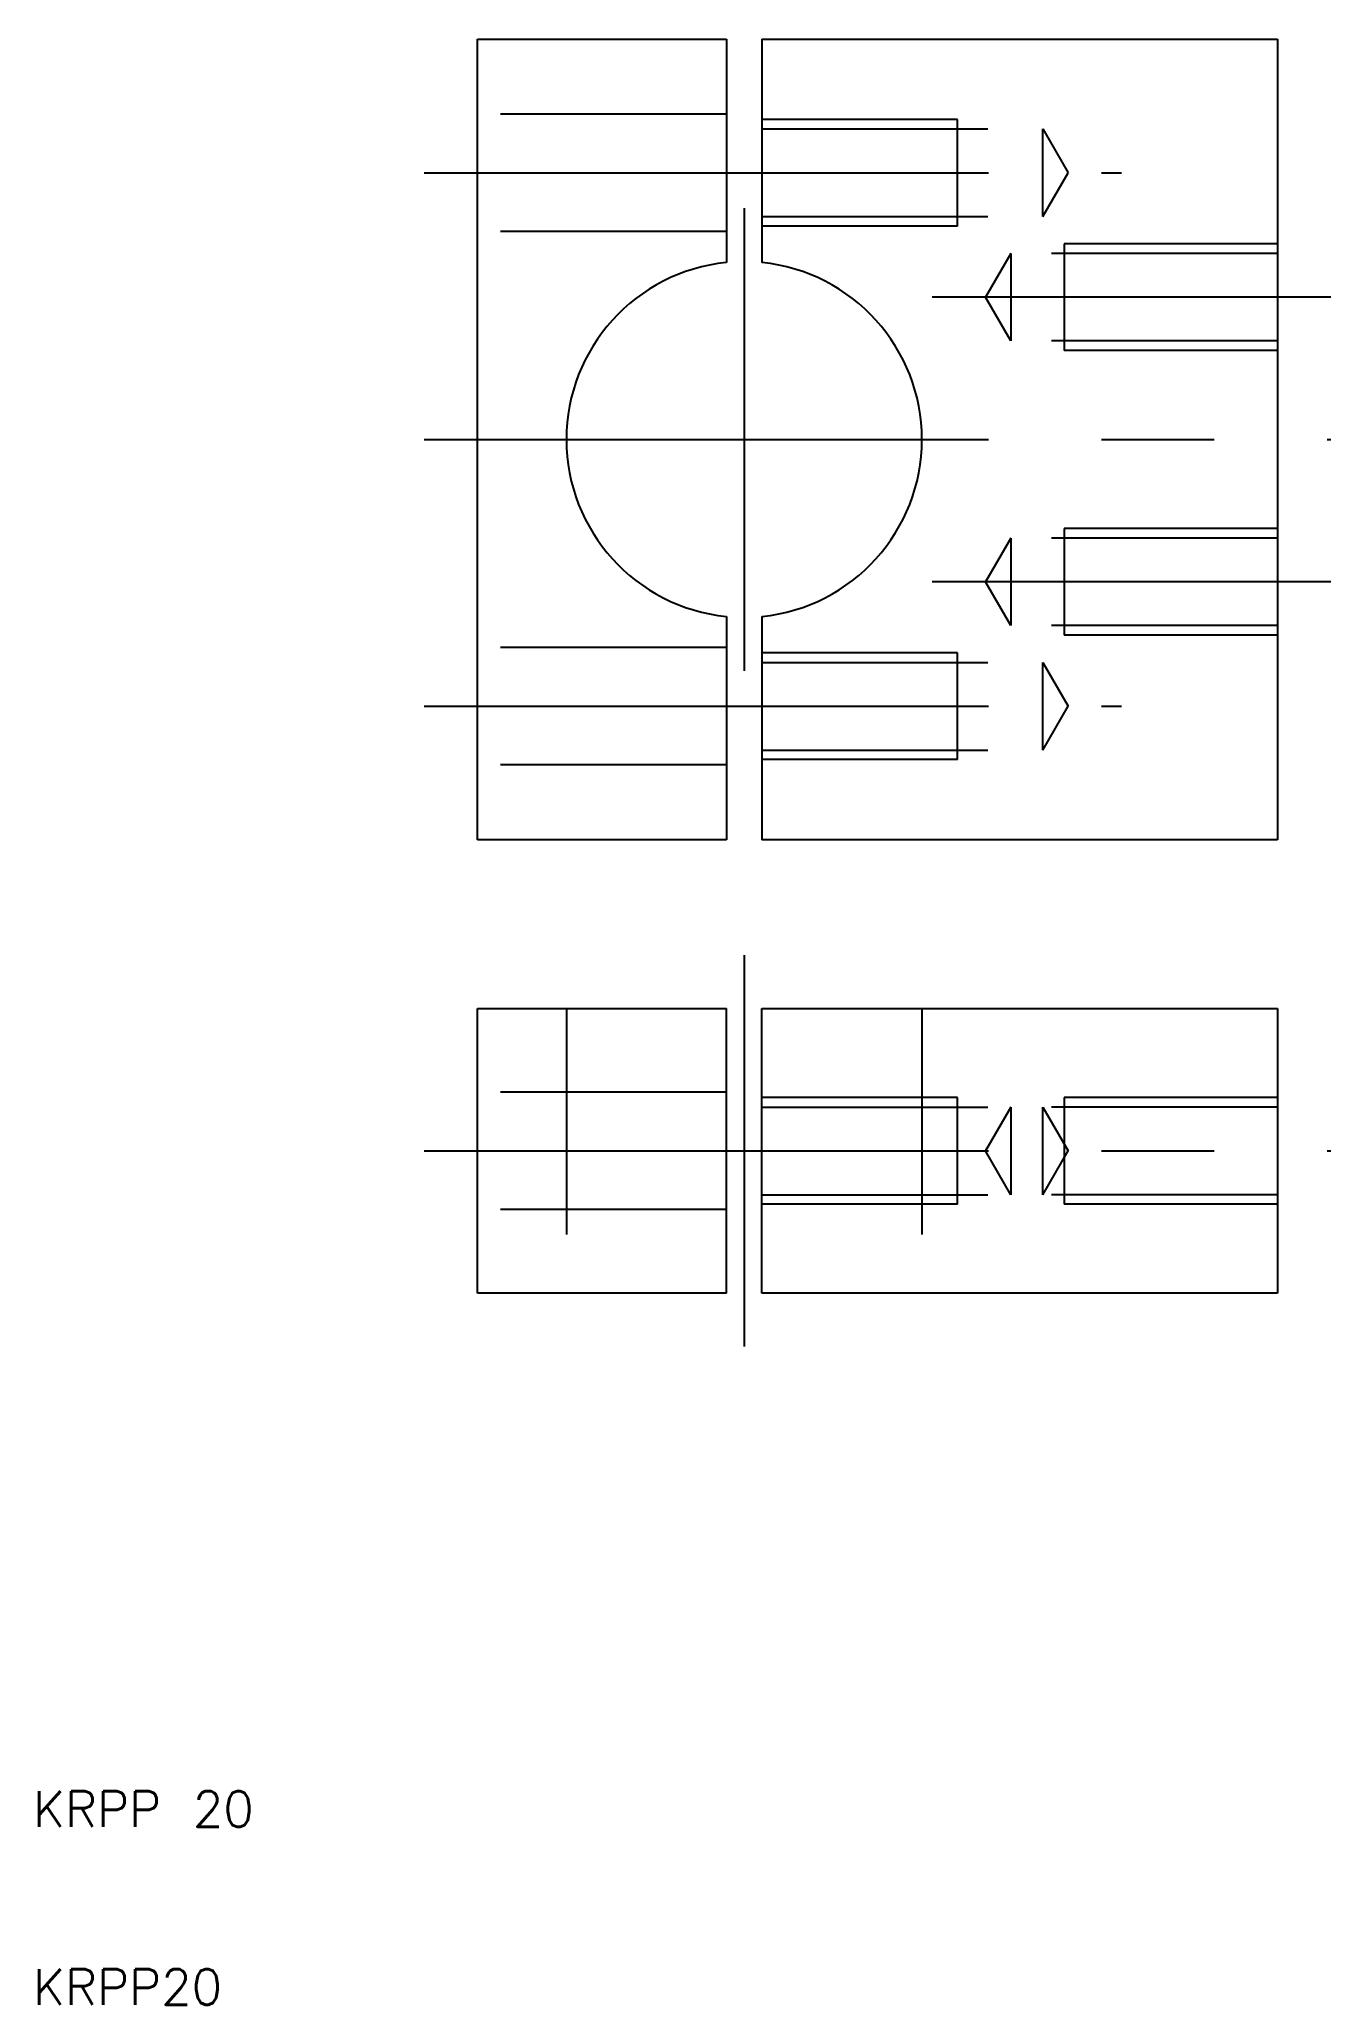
# Model space of a CAD drawing. Extents: x 10 to 83, y 10 to 120.
import ezdxf

# ---------------------------------------------------------------- set-up
doc = ezdxf.new("R2010")
doc.units = 0
doc.linetypes.add('CENTER', pattern=[50.8, 31.75, -6.35, 6.35, -6.35])
doc.linetypes.add('DASHED', pattern=[19.05, 12.7, -6.35])
doc.layers.get('0').update_dxf_attribs({"linetype": 'CONTINUOUS'})
doc.layers.add('CENTER', color=1, linetype='CENTER')
doc.styles.get("Standard").update_dxf_attribs({"font": 'txt.shx'})

msp = doc.modelspace()

# ---------------------------------------------------------------- linework, layer by layer
for p, q in [((35, 120.5), (49, 120.5)), ((35, 75.5), (35, 120.5)), ((49, 120.5), (49, 107.95)), ((51, 120.5), (51, 107.95)), ((51, 120.5), (80, 120.5)), ((51, 120.5), (80, 120.5)), ((80, 120.5), (80, 75.5)), ((49, 88.05), (49, 75.5)), ((51, 88.05), (51, 75.5)), ((49, 75.5), (35, 75.5)), ((80, 75.5), (51, 75.5)), ((35, 66), (49, 66)), ((35, 50), (35, 66)), ((49, 50), (49, 66)), ((51, 66), (80, 66)), ((51, 50), (51, 66)), ((80, 66), (80, 50)), ((49, 50), (35, 50)), ((80, 50), (51, 50))]:
    msp.add_line(p, q)
at = {"color": 3, "linetype": 'DASHED'}
for p, q in [((49, 116.3), (35, 116.3)), ((62, 116), (51, 116)), ((51, 115.46), (66.8, 115.46)), ((62, 110), (62, 116)), ((66.8, 115.46), (68.22, 113)), ((66.8, 110.54), (66.8, 115.46)), ((66.8, 110.54), (68.22, 113)), ((51, 110.54), (66.8, 110.54)), ((49, 109.7), (35, 109.7)), ((62, 110), (51, 110)), ((65, 108.46), (63.58, 106)), ((65, 108.46), (65, 103.54)), ((80, 108.46), (65, 108.46)), ((80, 109), (68, 109)), ((68, 109), (68, 103)), ((65, 103.54), (63.58, 106)), ((80, 103.54), (65, 103.54)), ((80, 103), (68, 103)), ((80, 93), (68, 93)), ((68, 93), (68, 87)), ((65, 92.46), (63.58, 90)), ((65, 92.46), (65, 87.54)), ((80, 92.46), (65, 92.46)), ((65, 87.54), (63.58, 90)), ((80, 87.54), (65, 87.54)), ((49, 86.3), (35, 86.3)), ((80, 87), (68, 87)), ((62, 86), (51, 86)), ((51, 85.46), (66.8, 85.46)), ((62, 80), (62, 86)), ((66.8, 85.46), (68.22, 83)), ((66.8, 80.54), (66.8, 85.46)), ((66.8, 80.54), (68.22, 83)), ((49, 79.7), (35, 79.7)), ((51, 80.54), (66.8, 80.54)), ((62, 80), (51, 80)), ((40, 66), (40, 50)), ((60, 66), (60, 50)), ((49, 61.3), (35, 61.3)), ((62, 61), (51, 61)), ((62, 55), (62, 61)), ((68, 61), (68, 55)), ((80, 61), (68, 61)), ((51, 60.46), (66.8, 60.46)), ((65, 60.46), (63.58, 58)), ((80, 60.46), (65, 60.46)), ((65, 60.46), (65, 55.54)), ((66.8, 60.46), (68.22, 58)), ((66.8, 55.54), (66.8, 60.46)), ((65, 55.54), (63.58, 58)), ((66.8, 55.54), (68.22, 58)), ((51, 55.54), (66.8, 55.54)), ((80, 55.54), (65, 55.54)), ((49, 54.7), (35, 54.7)), ((62, 55), (51, 55)), ((80, 55), (68, 55))]:
    msp.add_line(p, q, dxfattribs=at)
for start, end in [(95.7392, 264.2608), (275.7392, 84.2608)]:
    msp.add_arc((50, 98), 10, start, end)
at = {"layer": 'CENTER'}
for p, q in [((32, 113), (71.22, 113)), ((50, 111), (50, 85)), ((83, 106), (60.58, 106)), ((32, 98), (83, 98)), ((83, 90), (60.58, 90)), ((32, 83), (71.22, 83)), ((50, 69), (50, 47)), ((32, 58), (83, 58))]:
    msp.add_line(p, q, dxfattribs=at)

# ---------------------------------------------------------------- texts
for s, p in [('KRPP 20', (10, 20)), ('KRPP20', (10, 10))]:
    msp.add_text(s, height=2).set_placement(p)

doc.saveas('drawing.dxf')
